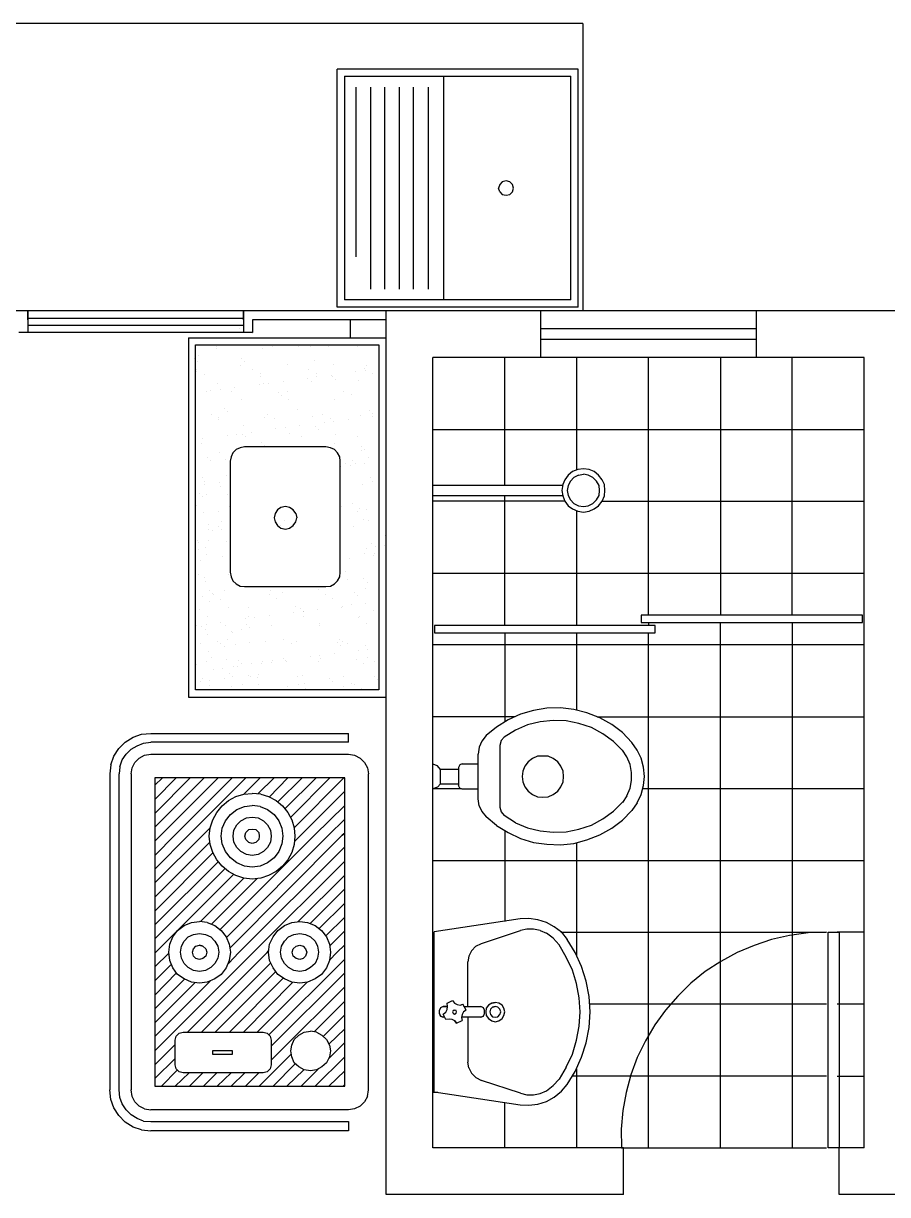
# Model space of a CAD drawing. Extents: x -7 to 226, y -20 to 32.
# Drawn here: x 131.39 to 133.794, y 16.863 to 20.123 of the extents above; entities that cross this region are included whole.
import ezdxf

# ---------------------------------------------------------------- set-up
doc = ezdxf.new("R2010")
doc.units = 0
doc.header["$LTSCALE"] = 20
doc.layers.get('0').update_dxf_attribs({"linetype": 'CONTINUOUS'})
for name, color, linetype in [('APARELHO', 1, 'CONTINUOUS'), ('APARELHOS', 1, 'CONTINUOUS'), ('EQUIPAMENTO', 244, 'CONTINUOUS'), ('JANELA', 5, 'CONTINUOUS'), ('PAREDALV', 7, 'CONTINUOUS'), ('PAREDE', 250, 'CONTINUOUS'), ('PEN33', 7, 'CONTINUOUS'), ('PEN7', 7, 'CONTINUOUS'), ('PISO', 30, 'CONTINUOUS'), ('PORTA', 1, 'CONTINUOUS'), ('VISTAP', 244, 'CONTINUOUS')]:
    doc.layers.add(name, color=color, linetype=linetype)

# ---------------------------------------------------------------- blocks, each defined once
blk = doc.blocks.new('*X6')
at = {"color": 0, "linetype": 'CONTINUOUS'}
for p, q in [((5.852, -1.3009), (5.852, -1.3009)), ((5.8891, -1.3039), (5.8891, -1.3039)), ((6.0448, -1.3037), (6.0448, -1.3037)), ((6.1171, -1.3029), (6.1171, -1.3029)), ((6.2005, -1.3034), (6.2005, -1.3034)), ((6.2809, -1.3035), (6.2809, -1.3035)), ((5.8871, -1.3094), (5.8871, -1.3094)), ((6.015, -1.31), (6.015, -1.31)), ((6.15, -1.3052), (6.15, -1.3052)), ((5.8324, -1.3674), (5.8324, -1.3674)), ((5.9547, -1.3563), (5.9547, -1.3563)), ((5.9576, -1.3383), (5.9576, -1.3383)), ((5.9668, -1.3468), (5.9668, -1.3468)), ((5.9882, -1.3671), (5.9882, -1.3671)), ((6.0856, -1.3546), (6.0856, -1.3546)), ((6.1439, -1.3668), (6.1439, -1.3668)), ((6.1606, -1.3428), (6.1606, -1.3428)), ((6.2135, -1.3552), (6.2135, -1.3552)), ((6.2996, -1.3665), (6.2996, -1.3665)), ((5.8535, -1.3808), (5.8535, -1.3808)), ((6.0092, -1.3805), (6.0092, -1.3805)), ((6.0103, -1.3867), (6.0103, -1.3867)), ((6.0733, -1.4012), (6.0733, -1.4012)), ((6.1412, -1.3923), (6.1412, -1.3923)), ((6.1532, -1.4015), (6.1532, -1.4015)), ((6.1649, -1.3802), (6.1649, -1.3802)), ((6.1672, -1.3888), (6.1672, -1.3888)), ((6.2079, -1.3835), (6.2079, -1.3835)), ((6.2104, -1.3884), (6.2104, -1.3884)), ((6.2196, -1.3968), (6.2196, -1.3968)), ((6.2758, -1.3746), (6.2758, -1.3746)), ((6.284, -1.3998), (6.284, -1.3998)), ((6.3018, -1.3711), (6.3018, -1.3711)), ((6.3206, -1.3799), (6.3206, -1.3799)), ((5.86, -1.4305), (5.86, -1.4305)), ((5.872, -1.4277), (5.872, -1.4277)), ((5.8902, -1.4058), (5.8902, -1.4058)), ((5.8981, -1.4243), (5.8981, -1.4243)), ((5.9294, -1.4291), (5.9294, -1.4291)), ((5.9387, -1.4189), (5.9387, -1.4189)), ((6.0066, -1.41), (6.0066, -1.41)), ((6.0181, -1.4064), (6.0181, -1.4064)), ((6.0327, -1.4066), (6.0327, -1.4066)), ((6.0601, -1.4323), (6.0601, -1.4323)), ((6.0851, -1.4289), (6.0851, -1.4289)), ((6.2408, -1.4286), (6.2408, -1.4286)), ((5.9578, -1.4526), (5.9578, -1.4526)), ((6.0693, -1.4407), (6.0693, -1.4407)), ((6.0887, -1.451), (6.0887, -1.451)), ((6.2166, -1.4516), (6.2166, -1.4516)), ((6.2631, -1.4367), (6.2631, -1.4367)), ((5.8728, -1.4926), (5.8728, -1.4926)), ((5.9098, -1.4761), (5.9098, -1.4761)), ((5.919, -1.4846), (5.919, -1.4846)), ((6.0285, -1.4923), (6.0285, -1.4923)), ((6.1128, -1.4806), (6.1128, -1.4806)), ((6.1563, -1.4978), (6.1563, -1.4978)), ((6.1842, -1.492), (6.1842, -1.492)), ((6.2872, -1.4962), (6.2872, -1.4962)), ((6.3129, -1.4823), (6.3129, -1.4823)), ((6.3219, -1.4979), (6.3219, -1.4979)), ((6.3221, -1.4907), (6.3221, -1.4907)), ((5.8934, -1.5021), (5.8934, -1.5021)), ((5.8939, -1.506), (5.8939, -1.506)), ((5.9625, -1.5244), (5.9625, -1.5244)), ((6.0213, -1.5027), (6.0213, -1.5027)), ((6.0496, -1.5057), (6.0496, -1.5057)), ((6.0788, -1.53), (6.0788, -1.53)), ((6.1194, -1.5246), (6.1194, -1.5246)), ((6.1625, -1.5262), (6.1625, -1.5262)), ((6.1873, -1.5157), (6.1873, -1.5157)), ((6.2053, -1.5054), (6.2053, -1.5054)), ((6.2133, -1.5122), (6.2133, -1.5122)), ((6.254, -1.5069), (6.254, -1.5069)), ((5.8502, -1.56), (5.8502, -1.56)), ((5.9181, -1.5511), (5.9181, -1.5511)), ((5.9442, -1.5477), (5.9442, -1.5477)), ((5.961, -1.549), (5.961, -1.549)), ((5.9698, -1.5543), (5.9698, -1.5543)), ((5.9848, -1.5423), (5.9848, -1.5423)), ((6.0527, -1.5334), (6.0527, -1.5334)), ((6.0919, -1.5473), (6.0919, -1.5473)), ((6.1255, -1.5541), (6.1255, -1.5541)), ((6.1718, -1.5346), (6.1718, -1.5346)), ((6.2198, -1.5479), (6.2198, -1.5479)), ((6.2812, -1.5538), (6.2812, -1.5538)), ((6.0122, -1.57), (6.0122, -1.57)), ((6.0215, -1.5785), (6.0215, -1.5785)), ((6.2153, -1.5745), (6.2153, -1.5745)), ((6.2903, -1.5925), (6.2903, -1.5925)), ((5.8619, -1.6139), (5.8619, -1.6139)), ((5.8712, -1.6224), (5.8712, -1.6224)), ((5.8965, -1.5984), (5.8965, -1.5984)), ((5.9132, -1.6178), (5.9132, -1.6178)), ((6.265, -1.6201), (6.265, -1.6201)), ((6.2742, -1.6285), (6.2742, -1.6285)), ((5.9147, -1.6622), (5.9147, -1.6622)), ((6.2334, -1.639), (6.2334, -1.639)), ((6.2457, -1.6306), (6.2457, -1.6306)), ((6.2594, -1.6356), (6.2594, -1.6356)), ((6.3001, -1.6303), (6.3001, -1.6303)), ((5.8545, -1.6798), (5.8545, -1.6798)), ((5.8557, -1.6888), (5.8557, -1.6888)), ((5.8963, -1.6834), (5.8963, -1.6834)), ((5.8997, -1.6948), (5.8997, -1.6948)), ((6.2935, -1.6889), (6.2935, -1.6889)), ((6.3177, -1.6684), (6.3177, -1.6684)), ((6.3216, -1.679), (6.3216, -1.679)), ((5.8322, -1.7465), (5.8322, -1.7465)), ((6.265, -1.7424), (6.265, -1.7424)), ((6.2861, -1.7558), (6.2861, -1.7558)), ((6.3055, -1.759), (6.3055, -1.759)), ((5.9028, -1.7911), (5.9028, -1.7911)), ((6.077, -1.7891), (6.077, -1.7891)), ((6.2795, -1.7624), (6.2795, -1.7624)), ((6.2966, -1.7852), (6.2966, -1.7852)), ((5.8668, -1.8), (5.8668, -1.8)), ((5.8758, -1.8156), (5.8758, -1.8156)), ((5.8949, -1.805), (5.8949, -1.805)), ((5.9018, -1.8122), (5.9018, -1.8122)), ((6.0669, -1.8017), (6.0669, -1.8017)), ((6.0761, -1.8102), (6.0761, -1.8102)), ((6.2699, -1.8062), (6.2699, -1.8062)), ((5.8354, -1.8429), (5.8354, -1.8429)), ((5.9166, -1.8456), (5.9166, -1.8456)), ((5.9258, -1.8541), (5.9258, -1.8541)), ((6.3197, -1.8518), (6.3197, -1.8518)), ((5.8383, -1.8685), (5.8383, -1.8685)), ((5.8593, -1.8819), (5.8593, -1.8819)), ((5.906, -1.8875), (5.906, -1.8875)), ((6.2998, -1.8815), (6.2998, -1.8815)), ((6.3054, -1.8676), (6.3054, -1.8676)), ((6.3256, -1.8858), (6.3256, -1.8858)), ((6.3265, -1.881), (6.3265, -1.881)), ((6.3289, -1.8602), (6.3289, -1.8602)), ((6.2577, -1.8948), (6.2577, -1.8948)), ((5.8385, -1.9392), (5.8385, -1.9392)), ((5.8539, -1.9479), (5.8539, -1.9479)), ((5.9219, -1.939), (5.9219, -1.939)), ((6.2324, -1.9333), (6.2324, -1.9333)), ((6.2467, -1.9297), (6.2467, -1.9297)), ((5.8688, -1.9834), (5.8688, -1.9834)), ((5.9091, -1.9838), (5.9091, -1.9838)), ((6.037, -1.9844), (6.037, -1.9844)), ((6.0718, -1.9878), (6.0718, -1.9878)), ((6.1721, -1.9796), (6.1721, -1.9796)), ((6.3029, -1.9779), (6.3029, -1.9779)), ((5.878, -1.9919), (5.878, -1.9919)), ((5.8786, -1.9937), (5.8786, -1.9937)), ((5.8997, -2.0071), (5.8997, -2.0071)), ((6.0344, -1.9934), (6.0344, -1.9934)), ((6.0554, -2.0068), (6.0554, -2.0068)), ((6.1901, -1.9931), (6.1901, -1.9931)), ((6.2111, -2.0065), (6.2111, -2.0065)), ((6.2719, -1.9896), (6.2719, -1.9896)), ((6.2811, -1.998), (6.2811, -1.998)), ((6.3038, -2.0182), (6.3038, -2.0182)), ((5.8417, -2.0356), (5.8417, -2.0356)), ((5.9215, -2.0317), (5.9215, -2.0317)), ((5.9767, -2.0307), (5.9767, -2.0307)), ((6.0346, -2.0536), (6.0346, -2.0536)), ((6.1025, -2.0447), (6.1025, -2.0447)), ((6.1076, -2.029), (6.1076, -2.029)), ((6.1216, -2.0334), (6.1216, -2.0334)), ((6.1286, -2.0412), (6.1286, -2.0412)), ((6.1308, -2.0419), (6.1308, -2.0419)), ((6.1692, -2.0359), (6.1692, -2.0359)), ((6.2355, -2.0296), (6.2355, -2.0296)), ((6.2371, -2.0269), (6.2371, -2.0269)), ((6.2632, -2.0235), (6.2632, -2.0235)), ((6.3246, -2.0379), (6.3246, -2.0379)), ((5.8334, -2.0801), (5.8334, -2.0801)), ((5.8594, -2.0767), (5.8594, -2.0767)), ((5.9, -2.0713), (5.9, -2.0713)), ((5.9123, -2.0801), (5.9123, -2.0801)), ((5.9679, -2.0624), (5.9679, -2.0624)), ((5.9712, -2.0773), (5.9712, -2.0773)), ((5.9756, -2.0555), (5.9756, -2.0555)), ((5.9805, -2.0858), (5.9805, -2.0858)), ((5.994, -2.0589), (5.994, -2.0589)), ((6.0402, -2.0808), (6.0402, -2.0808)), ((6.1313, -2.0552), (6.1313, -2.0552)), ((6.1743, -2.0817), (6.1743, -2.0817)), ((6.1752, -2.0759), (6.1752, -2.0759)), ((6.287, -2.0549), (6.287, -2.0549)), ((6.3061, -2.0742), (6.3061, -2.0742)), ((5.919, -2.1189), (5.919, -2.1189)), ((6.0747, -2.1186), (6.0747, -2.1186)), ((6.2304, -2.1183), (6.2304, -2.1183)), ((5.8302, -2.1297), (5.8302, -2.1297)), ((5.8448, -2.1319), (5.8448, -2.1319)), ((5.9401, -2.1323), (5.9401, -2.1323)), ((5.9799, -2.127), (5.9799, -2.127)), ((6.024, -2.1256), (6.024, -2.1256)), ((6.0958, -2.132), (6.0958, -2.132)), ((6.1108, -2.1254), (6.1108, -2.1254)), ((6.224, -2.1273), (6.224, -2.1273)), ((6.2333, -2.1358), (6.2333, -2.1358)), ((6.2387, -2.126), (6.2387, -2.126)), ((6.2515, -2.1317), (6.2515, -2.1317)), ((6.2832, -2.1503), (6.2832, -2.1503)), ((6.3093, -2.1469), (6.3093, -2.1469)), ((5.8603, -2.1809), (5.8603, -2.1809)), ((5.8737, -2.1695), (5.8737, -2.1695)), ((5.9154, -2.1765), (5.9154, -2.1765)), ((6.016, -2.1807), (6.016, -2.1807)), ((6.0401, -2.1823), (6.0401, -2.1823)), ((6.0433, -2.1771), (6.0433, -2.1771)), ((6.0737, -2.1712), (6.0737, -2.1712)), ((6.0807, -2.177), (6.0807, -2.177)), ((6.0829, -2.1797), (6.0829, -2.1797)), ((6.1486, -2.168), (6.1486, -2.168)), ((6.1717, -2.1804), (6.1717, -2.1804)), ((6.1747, -2.1646), (6.1747, -2.1646)), ((6.1784, -2.1722), (6.1784, -2.1722)), ((6.2153, -2.1593), (6.2153, -2.1593)), ((6.2768, -2.1757), (6.2768, -2.1757)), ((6.3092, -2.1706), (6.3092, -2.1706)), ((6.3274, -2.1801), (6.3274, -2.1801)), ((5.8795, -2.2035), (5.8795, -2.2035)), ((5.9055, -2.2001), (5.9055, -2.2001)), ((5.9234, -2.2151), (5.9234, -2.2151)), ((5.9461, -2.1947), (5.9461, -2.1947)), ((6.014, -2.1858), (6.014, -2.1858)), ((5.848, -2.2282), (5.848, -2.2282)), ((5.9326, -2.2236), (5.9326, -2.2236)), ((5.9594, -2.2441), (5.9594, -2.2441)), ((5.983, -2.2234), (5.983, -2.2234)), ((6.1139, -2.2217), (6.1139, -2.2217)), ((6.1151, -2.2438), (6.1151, -2.2438)), ((6.1264, -2.2195), (6.1264, -2.2195)), ((6.2418, -2.2223), (6.2418, -2.2223)), ((6.2708, -2.2435), (6.2708, -2.2435)), ((6.3265, -2.2213), (6.3265, -2.2213)), ((6.3357, -2.2297), (6.3357, -2.2297)), ((5.9805, -2.2575), (5.9805, -2.2575)), ((6.1362, -2.2572), (6.1362, -2.2572)), ((6.2919, -2.2569), (6.2919, -2.2569))]:
    blk.add_line(p, q, dxfattribs=at)

msp = doc.modelspace()

# ---------------------------------------------------------------- linework, layer by layer
at = {"layer": 'APARELHO', "color": 244}
for points in [[(132.9329, 19.9961), (132.2629, 19.9961)], [(132.2629, 19.3336), (132.2629, 19.9961)], [(132.9329, 19.3336), (132.9329, 19.9961)], [(132.2829, 19.9761), (132.9129, 19.9761)], [(132.2829, 19.9761), (132.2829, 19.3536)], [(132.5591, 19.3536), (132.5591, 19.9761)], [(132.9129, 19.3536), (132.9129, 19.9761)], [(132.3154, 19.4736), (132.3154, 19.9461)], [(132.3554, 19.9461), (132.3554, 19.3836)], [(132.3954, 19.3836), (132.3954, 19.9461)], [(132.4354, 19.9461), (132.4354, 19.3836)], [(132.4754, 19.3836), (132.4754, 19.9461)], [(132.5154, 19.9461), (132.5154, 19.3836)], [(132.7154, 19.6548), (132.7216, 19.6473), (132.7329, 19.6448), (132.7429, 19.6473), (132.7504, 19.6548), (132.7529, 19.6648), (132.7504, 19.6748), (132.7429, 19.6823), (132.7329, 19.6848), (132.7216, 19.6823), (132.7154, 19.6748), (132.7116, 19.6648)], [(132.7154, 19.6548), (132.7116, 19.6648)], [(132.9329, 19.3336), (132.2629, 19.3336)], [(132.9129, 19.3536), (132.2829, 19.3536)], [(132.9475, 18.8831), (132.9325, 18.8818), (132.9175, 18.8756), (132.905, 18.8656), (132.8963, 18.8531), (132.89, 18.8393), (132.8875, 18.8231), (132.89, 18.8081), (132.8963, 18.7931), (132.905, 18.7806), (132.9175, 18.7718), (132.9325, 18.7656), (132.9475, 18.7631), (132.9638, 18.7656), (132.9775, 18.7718), (132.99, 18.7806), (133, 18.7931), (133.0063, 18.8081), (133.0075, 18.8231), (133.0063, 18.8393), (133, 18.8531), (132.99, 18.8656), (132.9775, 18.8756), (132.9638, 18.8818), (132.9475, 18.8831)], [(132.9338, 18.8656), (132.9213, 18.8593), (132.9113, 18.8493), (132.905, 18.8368), (132.9025, 18.8231), (132.905, 18.8093), (132.9113, 18.7968), (132.9213, 18.7868), (132.9338, 18.7806), (132.9475, 18.7781), (132.9613, 18.7806), (132.9738, 18.7868), (132.9838, 18.7968), (132.9913, 18.8093), (132.9925, 18.8231), (132.9913, 18.8368), (132.9838, 18.8493), (132.9738, 18.8593), (132.9613, 18.8656), (132.9475, 18.8681)], [(132.9338, 18.8656), (132.9475, 18.8681)], [(132.5288, 18.8381), (132.89, 18.8381)], [(132.89, 18.8081), (132.5288, 18.8081)], [(133.0563, 18.1493), (133.0263, 18.1718), (132.9938, 18.1906), (132.9575, 18.2043), (132.9213, 18.2131), (132.8838, 18.2181), (132.8463, 18.2168), (132.8088, 18.2106), (132.7725, 18.2006), (132.7388, 18.1843), (132.7063, 18.1643), (132.6775, 18.1406)], [(133.0313, 18.1243), (133.0013, 18.1456), (132.97, 18.1631), (132.935, 18.1743), (132.9, 18.1818), (132.8638, 18.1831), (132.8275, 18.1793), (132.7925, 18.1706), (132.7588, 18.1556), (132.7275, 18.1368)], [(132.6775, 18.1406), (132.665, 18.1256), (132.6575, 18.1081), (132.655, 18.0893)], [(132.7188, 18.1268), (132.715, 18.1131)], [(133.0563, 18.1493), (133.0825, 18.1218)], [(132.715, 18.1131), (132.715, 17.9418), (132.7188, 17.9281), (132.7275, 17.9181)], [(133.0313, 18.1243), (133.0563, 18.0993)], [(133.0688, 17.9731), (133.0775, 17.9943), (133.0813, 18.0156), (133.0813, 18.0381), (133.0775, 18.0606), (133.0688, 18.0818), (133.0563, 18.1006)], [(133.0975, 17.9531), (133.1088, 17.9768), (133.115, 18.0018), (133.1175, 18.0268), (133.115, 18.0531), (133.1088, 18.0781), (133.0975, 18.1006), (133.0825, 18.1218)], [(132.55, 18.0468), (132.5413, 18.0568), (132.5288, 18.0614)], [(132.61, 18.0618), (132.6038, 18.0593), (132.6, 18.0518)], [(132.61, 18.0618), (132.655, 18.0618)], [(132.655, 17.9643), (132.655, 18.0893)], [(132.82, 18.0831), (132.8063, 18.0768), (132.7938, 18.0681), (132.785, 18.0556), (132.7788, 18.0418), (132.7775, 18.0268), (132.7788, 18.0118), (132.785, 17.9981), (132.7938, 17.9856), (132.8063, 17.9768), (132.82, 17.9706), (132.835, 17.9693), (132.85, 17.9706), (132.8638, 17.9768), (132.8763, 17.9856), (132.885, 17.9981), (132.8913, 18.0118), (132.8925, 18.0268), (132.8913, 18.0418), (132.885, 18.0556), (132.8763, 18.0681), (132.8638, 18.0768), (132.85, 18.0831), (132.82, 18.0831)], [(132.6, 18.0468), (132.55, 18.0468)], [(132.55, 18.0068), (132.55, 18.0468)], [(132.6, 18.0518), (132.6, 18.0018)], [(132.55, 18.0068), (132.5413, 17.9968), (132.5288, 17.9923)], [(132.55, 18.0068), (132.6, 18.0068)], [(132.61, 17.9918), (132.6038, 17.9943), (132.6, 18.0018)], [(132.655, 17.9918), (132.61, 17.9918)], [(132.6575, 17.9456), (132.655, 17.9643)], [(133.0688, 17.9731), (133.0563, 17.9543)], [(132.6575, 17.9456), (132.665, 17.9293), (132.6775, 17.9143)], [(132.7063, 17.8906), (132.7388, 17.8706), (132.7725, 17.8543), (132.8088, 17.8431), (132.8463, 17.8381), (132.8838, 17.8368), (132.9213, 17.8406), (132.9575, 17.8506), (132.9938, 17.8643), (133.0263, 17.8831), (133.0563, 17.9056), (133.0825, 17.9318)], [(132.7588, 17.8981), (132.7925, 17.8843), (132.8275, 17.8756), (132.8638, 17.8718), (132.9, 17.8731), (132.935, 17.8806), (132.97, 17.8918), (133.0013, 17.9093), (133.0313, 17.9306), (133.0563, 17.9556)], [(133.0975, 17.9531), (133.0825, 17.9318)], [(132.7063, 17.8906), (132.6775, 17.9143)], [(132.7588, 17.8981), (132.7275, 17.9181)], [(132.9025, 17.1693), (132.925, 17.2056), (132.9425, 17.2456), (132.955, 17.2856), (132.9638, 17.3281), (132.9663, 17.3718), (132.9638, 17.4143), (132.955, 17.4568), (132.9425, 17.4981), (132.925, 17.5368), (132.9025, 17.5731)]]:
    msp.add_lwpolyline(points, dxfattribs=at)
at = {"layer": 'APARELHOS', "color": 244, "linetype": 'CONTINUOUS'}
for p, q in [((132.5475, 17.3668), (132.5475, 17.3768)), ((132.6213, 17.3768), (132.6125, 17.3931)), ((132.6159, 17.3868), (132.6625, 17.3868))]:
    msp.add_line(p, q, dxfattribs=at)
for points in [[(132.7713, 17.6306), (132.5325, 17.5943)], [(132.8863, 17.5931), (132.8663, 17.6081), (132.845, 17.6206), (132.8213, 17.6281), (132.7963, 17.6318), (132.7713, 17.6306)], [(132.5325, 17.1493), (132.5325, 17.5943)], [(132.6638, 17.5618), (132.7725, 17.5981)], [(132.8275, 17.5981), (132.8088, 17.6018), (132.79, 17.6018), (132.7725, 17.5981)], [(132.8275, 17.5981), (132.845, 17.5906)], [(132.88, 17.5581), (132.8638, 17.5768), (132.845, 17.5906)], [(132.8863, 17.5931), (132.9025, 17.5731)], [(132.6488, 17.5543), (132.6363, 17.5418), (132.6288, 17.5268), (132.6263, 17.5106)], [(132.6488, 17.5543), (132.6638, 17.5618)], [(132.9, 17.2181), (132.9175, 17.2543), (132.9288, 17.2931), (132.9363, 17.3318), (132.9388, 17.3718), (132.9363, 17.4106), (132.9288, 17.4506), (132.9175, 17.4881), (132.9, 17.5243), (132.88, 17.5581)], [(132.6263, 17.3868), (132.6263, 17.5106)], [(132.5575, 17.3868), (132.57, 17.3868), (132.5575, 17.3868), (132.55, 17.3831), (132.5475, 17.3768)], [(132.5575, 17.3656), (132.565, 17.3706), (132.5688, 17.3781), (132.57, 17.3868), (132.5688, 17.3956)], [(132.5688, 17.3956), (132.5838, 17.4031), (132.5888, 17.3956), (132.5963, 17.3918), (132.605, 17.3906), (132.6125, 17.3931)], [(132.585, 17.3756), (132.5888, 17.3768), (132.585, 17.3756), (132.5838, 17.3718), (132.585, 17.3681), (132.5888, 17.3656), (132.5938, 17.3681), (132.595, 17.3718), (132.5938, 17.3756), (132.5888, 17.3768)], [(132.6213, 17.3768), (132.6138, 17.3718), (132.61, 17.3643), (132.6088, 17.3556), (132.61, 17.3481)], [(132.6725, 17.3768), (132.67, 17.3831), (132.6625, 17.3868)], [(132.6725, 17.3668), (132.6725, 17.3768)], [(132.6925, 17.3956), (132.7025, 17.3981), (132.6925, 17.3956), (132.6838, 17.3906), (132.6775, 17.3818), (132.6763, 17.3718), (132.6775, 17.3618), (132.6838, 17.3531), (132.6925, 17.3468), (132.7025, 17.3443), (132.7125, 17.3468), (132.7213, 17.3531), (132.7263, 17.3618), (132.7288, 17.3718), (132.7263, 17.3818), (132.7213, 17.3906), (132.7125, 17.3956), (132.7025, 17.3981)], [(132.695, 17.3843), (132.7025, 17.3868), (132.695, 17.3843), (132.6888, 17.3793), (132.6875, 17.3718), (132.6888, 17.3643), (132.695, 17.3581), (132.7025, 17.3568), (132.71, 17.3581), (132.715, 17.3643), (132.7175, 17.3718), (132.715, 17.3793), (132.71, 17.3843), (132.7025, 17.3868)], [(132.5613, 17.3568), (132.5575, 17.3568), (132.55, 17.3593), (132.5475, 17.3668), (132.55, 17.3593), (132.5575, 17.3568)], [(132.565, 17.3506), (132.5575, 17.3656)], [(132.59, 17.3468), (132.595, 17.3406), (132.59, 17.3468), (132.5825, 17.3506), (132.5738, 17.3518), (132.565, 17.3506)], [(132.595, 17.3406), (132.61, 17.3481)], [(132.6625, 17.3568), (132.6088, 17.3568)], [(132.6263, 17.3568), (132.6263, 17.2318)], [(132.67, 17.3593), (132.6625, 17.3568), (132.67, 17.3593), (132.6725, 17.3668)], [(132.6288, 17.2156), (132.6263, 17.2318)], [(132.6288, 17.2156), (132.6363, 17.2006), (132.6488, 17.1893), (132.6638, 17.1806)], [(132.9, 17.2181), (132.88, 17.1843)], [(132.7725, 17.1456), (132.6638, 17.1806)], [(132.845, 17.1518), (132.8638, 17.1668), (132.88, 17.1843)], [(132.5325, 17.1493), (132.7713, 17.1131)], [(132.7713, 17.1131), (132.7963, 17.1118), (132.8213, 17.1143), (132.845, 17.1218), (132.8663, 17.1343), (132.8863, 17.1506), (132.9025, 17.1693)], [(132.7725, 17.1456), (132.79, 17.1406), (132.8088, 17.1406), (132.8275, 17.1443), (132.845, 17.1518)], [(132.5425, 17.1468), (132.5288, 17.1468)]]:
    msp.add_lwpolyline(points, dxfattribs=at)
at = {"layer": 'EQUIPAMENTO', "color": 252, "linetype": 'CONTINUOUS'}
for points in [[(131.8488, 19.2481), (131.8488, 18.2481)], [(131.8488, 19.2481), (132.2988, 19.2481)], [(131.8688, 18.2681), (131.8688, 19.2281), (132.3788, 19.2281), (132.3788, 18.2681), (131.8688, 18.2681)], [(131.866, 19.1897), (131.866, 19.1897)], [(131.8747, 19.1822), (131.8747, 19.1822)], [(131.876, 19.1987), (131.876, 19.1987)], [(131.8697, 19.1687), (131.8697, 19.1687)], [(131.8722, 19.1534), (131.8722, 19.1534)], [(131.885, 18.9543), (131.885, 18.9543)], [(132.2313, 18.5556), (132.2438, 18.5568), (132.255, 18.5631), (132.2638, 18.5718), (132.27, 18.5831), (132.2713, 18.5956), (132.2713, 18.9043), (132.27, 18.9168), (132.2638, 18.9281), (132.255, 18.9368), (132.2438, 18.9418), (132.2313, 18.9443), (132.005, 18.9443), (131.9925, 18.9418), (131.9813, 18.9368), (131.9725, 18.9281), (131.9675, 18.9168), (131.965, 18.9043), (131.965, 18.5956), (131.9675, 18.5831), (131.9725, 18.5718), (131.9813, 18.5631), (131.9925, 18.5568), (132.005, 18.5556), (132.2313, 18.5556)], [(131.8875, 18.8581), (131.8875, 18.8581)], [(131.8788, 18.8143), (131.8788, 18.8143)], [(131.9588, 18.8131), (131.9588, 18.8131)], [(131.8875, 18.8056), (131.8875, 18.8056)], [(131.8988, 18.8106), (131.8988, 18.8106)], [(131.9625, 18.7781), (131.9625, 18.7781)], [(132.1475, 18.7593), (132.14, 18.7693), (132.13, 18.7756), (132.1188, 18.7781), (132.1063, 18.7756), (132.0963, 18.7693), (132.09, 18.7593), (132.0875, 18.7468), (132.09, 18.7356), (132.0963, 18.7256), (132.1063, 18.7181), (132.1188, 18.7156), (132.13, 18.7181), (132.14, 18.7256), (132.1475, 18.7356), (132.15, 18.7468)], [(132.2738, 18.7781), (132.2738, 18.7781)], [(131.8913, 18.7618), (131.8913, 18.7618)], [(131.9313, 18.7656), (131.9313, 18.7656)], [(132.1475, 18.7593), (132.15, 18.7468)], [(131.9038, 18.7156), (131.9038, 18.7156)], [(131.9038, 18.6831), (131.9038, 18.6831)], [(131.8775, 18.6793), (131.8775, 18.6793)], [(131.895, 18.6656), (131.895, 18.6656)], [(131.8838, 18.6281), (131.8838, 18.6281)], [(131.965, 18.6206), (131.965, 18.6206)], [(131.8975, 18.5693), (131.8975, 18.5693)], [(132.2913, 18.5743), (132.2913, 18.5743)], [(131.8875, 18.5268), (131.8875, 18.5268)], [(131.9088, 18.5131), (131.9088, 18.5131)], [(131.9013, 18.4731), (131.9013, 18.4731)], [(131.885, 18.4443), (131.885, 18.4443)], [(131.895, 18.4368), (131.895, 18.4368)], [(131.9025, 18.4231), (131.9025, 18.4231)], [(131.97, 18.4318), (131.97, 18.4318)], [(131.9713, 18.4281), (131.9713, 18.4281)], [(131.9963, 18.4356), (131.9963, 18.4356)], [(131.9288, 18.4018), (131.9288, 18.4018)], [(131.9388, 18.3968), (131.9388, 18.3968)], [(131.9488, 18.3881), (131.9488, 18.3881)], [(131.9038, 18.3756), (131.9038, 18.3756)], [(131.87, 18.3393), (131.87, 18.3393)], [(131.975, 18.3318), (131.975, 18.3318)], [(131.9875, 18.3506), (131.9875, 18.3506)], [(131.9975, 18.3418), (131.9975, 18.3418)], [(132.025, 18.3406), (132.025, 18.3406)], [(131.8813, 18.2906), (131.8813, 18.2906)], [(131.9075, 18.2943), (131.9075, 18.2943)], [(131.9488, 18.2993), (131.9488, 18.2993)], [(132.0163, 18.3093), (132.0163, 18.3093)], [(132.0413, 18.3018), (132.0413, 18.3018)], [(132.0425, 18.3118), (132.0425, 18.3118)], [(132.2413, 18.3006), (132.2413, 18.3006)], [(132.25, 18.2918), (132.25, 18.2918)], [(131.9075, 18.2793), (131.9075, 18.2793)], [(131.9688, 18.2768), (131.9688, 18.2768)], [(132.0425, 18.2843), (132.0425, 18.2843)], [(132.1238, 18.2768), (132.1238, 18.2768)], [(132.1725, 18.2868), (132.1725, 18.2868)], [(132.28, 18.2768), (132.28, 18.2768)], [(132.3013, 18.2856), (132.3013, 18.2856)], [(131.8488, 18.2481), (132.3988, 18.2481)], [(131.6333, 18.059), (131.6415, 18.0838), (131.6553, 18.1044), (131.6731, 18.1223), (131.6951, 18.136), (131.7185, 18.1443), (131.7446, 18.147)], [(131.7446, 18.147), (132.2946, 18.147)], [(132.2946, 18.1223), (132.2946, 18.147)], [(131.658, 18.0535), (131.6649, 18.0728), (131.6759, 18.0893), (131.6896, 18.103), (131.7061, 18.1126), (131.724, 18.1195), (131.7446, 18.1223)], [(132.2946, 18.1223), (131.7446, 18.1223)], [(131.6896, 18.0343), (131.6924, 18.0508), (131.6993, 18.0659), (131.7116, 18.0783), (131.7268, 18.0865), (131.7446, 18.0893)], [(131.7446, 18.0893), (132.2946, 18.0893)], [(132.2946, 18.0893), (132.3111, 18.0865), (132.3263, 18.0783), (132.3386, 18.0659), (132.3469, 18.0508), (132.3496, 18.0343)], [(131.6333, 18.059), (131.6305, 18.0343)], [(131.6305, 18.0343), (131.6305, 17.1543)], [(131.658, 18.0535), (131.6566, 18.0343)], [(131.6566, 17.1543), (131.6566, 18.0343)], [(131.6896, 18.0343), (131.6896, 17.1543)], [(132.3496, 17.1543), (132.3496, 18.0343)], [(131.7556, 18.0026), (131.7763, 18.0233)], [(131.8148, 18.0233), (131.7556, 17.9628)], [(131.7556, 17.9243), (131.8533, 18.0233)], [(131.8931, 18.0233), (131.7556, 17.8858)], [(132.2836, 17.1653), (132.2836, 18.0233), (131.7556, 18.0233), (131.7556, 17.1653), (132.2836, 17.1653)], [(131.7721, 17.8638), (131.9316, 18.0233)], [(131.8106, 17.8638), (131.9701, 18.0233)], [(131.8491, 17.8638), (132.0086, 18.0233)], [(132.0031, 17.9779), (132.0485, 18.0233)], [(132.043, 17.9793), (132.087, 18.0233)], [(132.0733, 17.9696), (132.1255, 18.0233)], [(132.098, 17.9559), (132.1654, 18.0233)], [(132.1173, 17.9366), (132.2039, 18.0233)], [(132.1338, 17.9133), (132.2424, 18.0233)], [(132.1434, 17.8844), (132.2809, 18.0233)], [(132.0499, 17.9779), (132.0719, 17.971), (132.0925, 17.96), (132.1104, 17.9449), (132.1255, 17.927), (132.1365, 17.9064), (132.1434, 17.8844), (132.1448, 17.861), (132.1434, 17.8376), (132.1365, 17.8156), (132.1255, 17.795), (132.1104, 17.7771), (132.0925, 17.762), (132.0719, 17.751), (132.0499, 17.7441), (132.0265, 17.7414), (132.0031, 17.7441), (131.9811, 17.751), (131.9605, 17.762), (131.9426, 17.7771), (131.9275, 17.795), (131.9165, 17.8156), (131.9096, 17.8376), (131.9069, 17.861), (131.9096, 17.8844), (131.9165, 17.9064), (131.9275, 17.927), (131.9426, 17.9449), (131.9605, 17.96), (131.9811, 17.971), (132.0031, 17.9779), (132.0265, 17.9793)], [(132.0499, 17.9779), (132.0265, 17.9793)], [(132.1613, 17.8638), (132.2836, 17.9861)], [(132.0485, 17.9435), (132.0691, 17.9353), (132.087, 17.9215), (132.1008, 17.9036), (132.109, 17.883), (132.1118, 17.861), (132.109, 17.839), (132.1008, 17.8184), (132.087, 17.8005), (132.0691, 17.7868), (132.0485, 17.7771), (132.0265, 17.7744), (132.0045, 17.7771), (131.9839, 17.7868), (131.966, 17.8005), (131.9523, 17.8184), (131.9426, 17.839), (131.9399, 17.861), (131.9426, 17.883), (131.9523, 17.9036), (131.966, 17.9215), (131.9839, 17.9353), (132.0045, 17.9435), (132.0265, 17.9463)], [(132.0485, 17.9435), (132.0265, 17.9463)], [(132.1998, 17.8638), (132.2836, 17.9463)], [(132.0265, 17.9133), (132.043, 17.9119), (132.0581, 17.9036), (132.0691, 17.8926), (132.0774, 17.8775), (132.0788, 17.861), (132.0774, 17.8445), (132.0691, 17.8294), (132.0581, 17.8184), (132.043, 17.8101), (132.0265, 17.8074), (132.01, 17.8101), (131.9949, 17.8184), (131.9839, 17.8294), (131.9756, 17.8445), (131.9729, 17.861), (131.9756, 17.8775), (131.9839, 17.8926), (131.9949, 17.9036), (132.01, 17.9119), (132.0265, 17.9133)], [(132.2383, 17.8638), (132.2836, 17.9078)], [(131.9096, 17.8844), (131.889, 17.8638)], [(132.2768, 17.8638), (132.2836, 17.8693), (132.2768, 17.8638), (131.9646, 17.5503)], [(132.0265, 17.8803), (132.0361, 17.8789), (132.0444, 17.8706), (132.0458, 17.861), (132.0444, 17.8514), (132.0361, 17.8431), (132.0265, 17.8404), (132.0169, 17.8431), (132.0086, 17.8514), (132.0059, 17.861), (132.0086, 17.8706), (132.0169, 17.8789), (132.0265, 17.8803)], [(131.7721, 17.8638), (131.7556, 17.8473)], [(131.8106, 17.8638), (131.7556, 17.8074)], [(131.8491, 17.8638), (131.7556, 17.7689)], [(131.889, 17.8638), (131.7556, 17.7304)], [(131.9083, 17.8445), (131.7556, 17.6905)], [(132.1998, 17.8638), (131.9371, 17.6011)], [(132.2383, 17.8638), (131.955, 17.5791)], [(132.1448, 17.8473), (132.1613, 17.8638)], [(131.9165, 17.8143), (131.7556, 17.652)], [(131.9894, 17.5365), (132.2836, 17.8308)], [(131.9316, 17.7895), (131.7556, 17.6135)], [(131.7556, 17.575), (131.9495, 17.7689)], [(132.0293, 17.5365), (132.2836, 17.7909)], [(131.9743, 17.7538), (131.757, 17.5365)], [(132.0031, 17.7441), (131.8821, 17.6231)], [(132.0403, 17.7428), (131.9138, 17.6163)], [(132.1544, 17.6231), (132.2836, 17.7524)], [(132.1874, 17.6176), (132.2836, 17.7139)], [(132.2121, 17.6039), (132.2836, 17.674)], [(131.9014, 17.6204), (131.922, 17.6121), (131.9399, 17.5984), (131.9536, 17.5805), (131.9619, 17.5599), (131.966, 17.5379), (131.9619, 17.5145), (131.9536, 17.4939), (131.9399, 17.476), (131.922, 17.4636), (131.9014, 17.454), (131.8794, 17.4513), (131.8574, 17.454), (131.8368, 17.4636), (131.8189, 17.476), (131.8051, 17.4939), (131.7969, 17.5145), (131.7941, 17.5379), (131.7969, 17.5599), (131.8051, 17.5805), (131.8189, 17.5984), (131.8368, 17.6121), (131.8574, 17.6204), (131.8794, 17.6231)], [(131.9014, 17.6204), (131.8794, 17.6231)], [(132.1585, 17.6231), (132.1805, 17.6204), (132.2011, 17.6121), (132.219, 17.5984), (132.2328, 17.5805), (132.241, 17.5599), (132.2438, 17.5379), (132.241, 17.5145), (132.2328, 17.4939), (132.219, 17.476), (132.2011, 17.4636), (132.1805, 17.454), (132.1585, 17.4513), (132.1365, 17.454), (132.1159, 17.4636), (132.098, 17.476), (132.0843, 17.4939), (132.0746, 17.5145), (132.0719, 17.5379), (132.0746, 17.5599), (132.0843, 17.5805), (132.098, 17.5984), (132.1159, 17.6121), (132.1365, 17.6204), (132.1585, 17.6231)], [(132.2314, 17.5833), (132.2836, 17.6355)], [(131.8794, 17.5901), (131.8959, 17.5874), (131.911, 17.5805), (131.922, 17.5681), (131.9303, 17.5544), (131.933, 17.5379), (131.9303, 17.5214), (131.922, 17.5063), (131.911, 17.4953), (131.8959, 17.487), (131.8794, 17.4843), (131.8629, 17.487), (131.8478, 17.4953), (131.8368, 17.5063), (131.8299, 17.5214), (131.8271, 17.5379), (131.8299, 17.5544), (131.8368, 17.5681), (131.8478, 17.5805), (131.8629, 17.5874), (131.8794, 17.5901)], [(132.1585, 17.5901), (132.175, 17.5874), (132.1888, 17.5805), (132.2011, 17.5681), (132.208, 17.5544), (132.2108, 17.5379), (132.208, 17.5214), (132.2011, 17.5063), (132.1888, 17.4953), (132.175, 17.487), (132.1585, 17.4843), (132.142, 17.487), (132.1269, 17.4953), (132.1159, 17.5063), (132.1076, 17.5214), (132.1049, 17.5379), (132.1076, 17.5544), (132.1159, 17.5681), (132.1269, 17.5805), (132.142, 17.5874), (132.1585, 17.5901)], [(132.2424, 17.5558), (132.2836, 17.597)], [(132.0678, 17.5365), (132.0719, 17.542), (132.0678, 17.5365), (131.8464, 17.3151)], [(131.889, 17.5544), (131.8794, 17.5571), (131.889, 17.5544), (131.8973, 17.5475), (131.9, 17.5379), (131.8973, 17.5269), (131.889, 17.52), (131.8794, 17.5173), (131.8698, 17.52), (131.8629, 17.5269), (131.8601, 17.5379), (131.8629, 17.5475), (131.8698, 17.5544), (131.8794, 17.5571)], [(132.1585, 17.5571), (132.1681, 17.5544), (132.175, 17.5475), (132.1778, 17.5379), (132.175, 17.5269), (132.1681, 17.52), (132.1585, 17.5173), (132.1489, 17.52), (132.1406, 17.5269), (132.1379, 17.5379), (132.1406, 17.5475), (132.1489, 17.5544), (132.1585, 17.5571)], [(132.2616, 17.5365), (132.2836, 17.5585)], [(132.0293, 17.5365), (131.7556, 17.2629)], [(131.757, 17.5365), (131.7556, 17.5351)], [(131.7941, 17.5351), (131.7556, 17.4966)], [(132.0774, 17.5076), (131.8849, 17.3151)], [(131.9894, 17.5365), (131.9605, 17.5063)], [(132.0733, 17.3083), (132.2836, 17.5186)], [(132.241, 17.5159), (132.2616, 17.5365)], [(131.801, 17.5035), (131.7556, 17.4581)], [(131.8161, 17.4801), (131.7556, 17.4183)], [(132.0911, 17.4829), (131.9234, 17.3151)], [(132.0788, 17.2766), (132.2836, 17.4801)], [(131.8381, 17.4623), (131.7556, 17.3798)], [(131.9096, 17.4568), (131.7556, 17.3028)], [(131.7556, 17.3413), (131.867, 17.4526)], [(132.1118, 17.465), (131.9633, 17.3151)], [(132.1393, 17.454), (132.0018, 17.3151)], [(132.1791, 17.454), (132.0403, 17.3151)], [(132.1035, 17.2615), (132.2836, 17.4416)], [(132.1984, 17.3165), (132.2836, 17.4018)], [(132.2245, 17.3041), (132.2836, 17.3633)], [(132.0788, 17.2244), (132.076, 17.2134), (132.0678, 17.2051), (132.0568, 17.2024), (131.834, 17.2024), (131.823, 17.2051), (131.8148, 17.2134), (131.812, 17.2244), (131.812, 17.2931), (131.8148, 17.3041), (131.823, 17.3124), (131.834, 17.3151), (132.0568, 17.3151), (132.0678, 17.3124), (132.076, 17.3041), (132.0788, 17.2931), (132.0788, 17.2244)], [(132.2053, 17.3151), (132.2204, 17.3069), (132.2328, 17.2945), (132.241, 17.2794), (132.2438, 17.2629), (132.241, 17.2464), (132.2328, 17.2299), (132.2204, 17.2189), (132.2053, 17.2106), (132.1888, 17.2079), (132.1709, 17.2106), (132.1558, 17.2189), (132.1434, 17.2299), (132.1365, 17.2464), (132.1338, 17.2629), (132.1365, 17.2794), (132.1434, 17.2945), (132.1558, 17.3069), (132.1709, 17.3151), (132.1888, 17.3179)], [(132.2053, 17.3151), (132.1888, 17.3179)], [(132.2396, 17.2821), (132.2836, 17.3248)], [(131.812, 17.2808), (131.7928, 17.2615)], [(132.2589, 17.2615), (132.2836, 17.2863)], [(131.7928, 17.2615), (131.7556, 17.2244)], [(131.9701, 17.2533), (131.9165, 17.2533), (131.9165, 17.2643), (131.9701, 17.2643), (131.9701, 17.2533)], [(132.1338, 17.2533), (132.0458, 17.1653)], [(132.1035, 17.2615), (132.0788, 17.2368)], [(132.2836, 17.2464), (132.2011, 17.1653)], [(132.2589, 17.2615), (132.2396, 17.2423)], [(131.812, 17.2423), (131.7556, 17.1859)], [(132.1461, 17.2271), (132.0843, 17.1653)], [(131.8175, 17.2093), (131.7735, 17.1653)], [(131.8505, 17.2024), (131.812, 17.1653)], [(131.889, 17.2024), (131.8519, 17.1653)], [(131.9275, 17.2024), (131.8904, 17.1653)], [(131.9674, 17.2024), (131.9289, 17.1653)], [(132.0059, 17.2024), (131.9674, 17.1653)], [(132.0444, 17.2024), (132.0073, 17.1653)], [(132.1695, 17.2106), (132.1228, 17.1653)], [(132.2094, 17.212), (132.1626, 17.1653)], [(132.2396, 17.1653), (132.2836, 17.2079)], [(131.7185, 17.0429), (131.6951, 17.0511), (131.6731, 17.0649), (131.6553, 17.0828), (131.6415, 17.1048), (131.6333, 17.1281), (131.6305, 17.1543)], [(131.724, 17.0676), (131.7061, 17.0745), (131.6896, 17.0855), (131.6759, 17.0993), (131.6649, 17.1158), (131.658, 17.1336), (131.6566, 17.1543)], [(131.7268, 17.102), (131.7116, 17.1089), (131.6993, 17.1213), (131.6924, 17.1364), (131.6896, 17.1543)], [(132.2836, 17.1694), (132.2795, 17.1653)], [(132.3469, 17.1364), (132.3496, 17.1543)], [(132.3469, 17.1364), (132.3386, 17.1213), (132.3263, 17.1089), (132.3111, 17.102), (132.2946, 17.0993)], [(131.7268, 17.102), (131.7446, 17.0993)], [(132.2946, 17.0993), (131.7446, 17.0993)], [(131.724, 17.0676), (131.7446, 17.0663)], [(131.7446, 17.0663), (132.2946, 17.0663)], [(132.2946, 17.0663), (132.2946, 17.0401)], [(131.7185, 17.0429), (131.7446, 17.0401)], [(132.2946, 17.0401), (131.7446, 17.0401)]]:
    msp.add_lwpolyline(points, dxfattribs=at)
at = {"layer": 'EQUIPAMENTO', "color": 30, "linetype": 'CONTINUOUS'}
for points in [[(132.3435, 19.1712), (132.3435, 19.1712)], [(132.33, 18.9456), (132.33, 18.9456)], [(132.3388, 18.9368), (132.3388, 18.9368)], [(132.3488, 18.9156), (132.3488, 18.9156)], [(132.3488, 18.7406), (132.3488, 18.7406)], [(132.3363, 18.5768), (132.3363, 18.5768)], [(132.3463, 18.5681), (132.3463, 18.5681)], [(132.3413, 18.3906), (132.3413, 18.3906)], [(132.3363, 18.3406), (132.3363, 18.3406)]]:
    msp.add_lwpolyline(points, dxfattribs=at)
at = {"layer": 'JANELA', "color": 244}
for p, q in [((131.4024, 19.303), (132.0024, 19.303)), ((133.4288, 19.3231), (132.8288, 19.3231)), ((131.4024, 19.283), (132.0024, 19.283)), ((133.4288, 19.2731), (132.8288, 19.2731)), ((133.4288, 19.2431), (132.8288, 19.2431)), ((133.4288, 19.1931), (132.8288, 19.1931))]:
    msp.add_line(p, q, dxfattribs=at)
at = {"layer": 'PAREDALV'}
for p, q in [((132.3988, 16.8631), (132.3988, 19.3231)), ((132.8288, 19.3231), (132.3988, 19.3231)), ((132.8288, 19.1931), (132.8288, 19.3231)), ((133.4288, 19.1931), (133.4288, 19.3231)), ((133.8588, 19.3231), (133.4288, 19.3231)), ((132.5288, 16.9931), (132.5288, 19.1931)), ((132.8288, 19.1931), (132.5288, 19.1931)), ((133.7288, 19.1931), (133.4288, 19.1931)), ((133.7288, 16.9931), (133.7288, 19.1931)), ((133.0588, 16.9931), (132.5288, 16.9931)), ((133.0588, 16.8631), (133.0588, 16.9931)), ((133.6588, 16.8631), (133.6588, 16.9931)), ((133.7288, 16.9931), (133.6588, 16.9931)), ((133.0588, 16.8631), (132.3988, 16.8631)), ((133.8588, 16.8631), (133.6588, 16.8631))]:
    msp.add_line(p, q, dxfattribs=at)
at = {"layer": 'PAREDE'}
for p, q in [((131.4024, 19.3231), (131.2963, 19.3231)), ((132.3988, 19.3231), (132.0024, 19.3231)), ((132.3988, 19.2981), (132.0274, 19.2981)), ((131.4024, 19.2631), (131.3774, 19.2631)), ((132.0274, 19.2631), (132.0024, 19.2631))]:
    msp.add_line(p, q, dxfattribs=at)
at = {"layer": 'PAREDE', "color": 250}
for p, q in [((131.4024, 19.2981), (131.4024, 19.3231)), ((131.4024, 19.3231), (131.4024, 19.2631)), ((131.4024, 19.3231), (131.4024, 19.2981)), ((132.0024, 19.3231), (132.0024, 19.2981)), ((132.0024, 19.3231), (132.0024, 19.2631)), ((132.0024, 19.2981), (132.0024, 19.3231)), ((132.0274, 19.2981), (132.0274, 19.2631))]:
    msp.add_line(p, q, dxfattribs=at)
at = {"layer": 'PAREDE', "color": 250, "linetype": 'CONTINUOUS'}
for p, q in [((132.2988, 19.2981), (132.2988, 19.2481)), ((132.2988, 19.2481), (132.3988, 19.2481))]:
    msp.add_line(p, q, dxfattribs=at)
at = {"layer": 'PEN33', "color": 31}
for points in [[(131.9903, 19.274), (131.9903, 19.274)], [(132.0278, 19.259), (132.0278, 19.259)], [(132.3964, 18.6985), (132.3964, 18.6985)], [(132.3939, 18.6698), (132.3939, 18.6698)], [(132.3214, 18.4698), (132.3214, 18.4698)]]:
    msp.add_lwpolyline(points, dxfattribs=at)
at = {"layer": 'PEN7', "color": 30}
msp.add_lwpolyline([(133.1288, 18.4568), (133.1288, 18.4468)], dxfattribs=at)
at = {"layer": 'PEN7', "color": 244}
msp.add_lwpolyline([(132.7188, 18.1268), (132.7275, 18.1368)], dxfattribs=at)
at = {"layer": 'PISO', "color": 30}
for points in [[(132.7288, 18.8381), (132.7288, 19.1931)], [(132.9288, 19.1931), (132.9288, 18.8806)], [(133.1288, 18.4756), (133.1288, 19.1931)], [(133.3288, 19.1931), (133.3288, 18.4756)], [(133.5288, 18.4756), (133.5288, 19.1931)], [(132.5288, 18.9931), (133.7288, 18.9931)], [(132.8963, 18.7931), (132.5288, 18.7931)], [(132.7288, 18.4468), (132.7288, 18.8081)], [(133, 18.7931), (133.7288, 18.7931)], [(132.9288, 18.7668), (132.9288, 18.4468)], [(132.5288, 18.5931), (133.7288, 18.5931)], [(133.3288, 16.9931), (133.3288, 18.4556)], [(133.5288, 18.4556), (133.5288, 16.9931)], [(132.7288, 18.4268), (132.7288, 18.1793)], [(132.9288, 18.4268), (132.9288, 18.2118)], [(133.1288, 16.9931), (133.1288, 18.4268)], [(133.7288, 18.3931), (132.5288, 18.3931)], [(132.7563, 18.1931), (132.5288, 18.1931)], [(132.9863, 18.1931), (133.7288, 18.1931)], [(132.531, 17.9931), (132.6069, 17.9931)], [(133.1129, 17.9931), (133.7288, 17.9931)], [(132.7288, 17.8756), (132.7288, 17.6231)], [(132.9288, 17.8431), (132.9288, 17.5293)], [(132.5288, 17.7931), (133.7288, 17.7931)], [(132.885, 17.5931), (133.6238, 17.5931)], [(133.7288, 17.5931), (133.6538, 17.5931)], [(133.6238, 17.3931), (132.965, 17.3931)], [(133.7288, 17.3931), (133.6538, 17.3931)], [(133.6238, 17.1931), (132.9175, 17.1931)], [(132.9288, 17.2131), (132.9288, 16.9931)], [(133.6538, 17.1931), (133.7288, 17.1931)], [(132.7288, 16.9931), (132.7288, 17.1193)], [(133.0538, 16.9931), (133.6238, 16.9931)]]:
    msp.add_lwpolyline(points, dxfattribs=at)
at = {"layer": 'PORTA', "color": 244}
for points in [[(133.1088, 18.4556), (133.7238, 18.4556), (133.7238, 18.4756), (133.1088, 18.4756), (133.1088, 18.4556)], [(132.5338, 18.4268), (133.1475, 18.4268), (133.1475, 18.4468), (132.5338, 18.4468), (132.5338, 18.4268)]]:
    msp.add_lwpolyline(points, dxfattribs=at)
at = {"layer": 'PORTA', "color": 30}
msp.add_lwpolyline([(133.6238, 17.5931), (133.5725, 17.5918), (133.5213, 17.5843), (133.4713, 17.5731), (133.4225, 17.5568), (133.375, 17.5368), (133.33, 17.5118), (133.2863, 17.4843), (133.2463, 17.4518), (133.21, 17.4156), (133.1763, 17.3768), (133.1463, 17.3356), (133.12, 17.2906), (133.0975, 17.2443), (133.08, 17.1968), (133.0663, 17.1468), (133.0575, 17.0968), (133.0525, 17.0456), (133.0538, 16.9931)], dxfattribs=at)
msp.add_lwpolyline([(133.6588, 16.9931), (133.6288, 16.9931), (133.6288, 17.5931), (133.6588, 17.5931)], close=True, dxfattribs=at)
at = {"layer": 'VISTAP', "color": 30, "linetype": 'CONTINUOUS'}
for q in [(130.4461, 20.1231), (132.9461, 19.3231)]:
    msp.add_line((132.9461, 20.1231), q, dxfattribs=at)
at = {"layer": 'VISTAP'}
for p, q in [((132.0024, 19.3231), (131.4024, 19.3231)), ((132.0024, 19.2631), (131.4024, 19.2631))]:
    msp.add_line(p, q, dxfattribs=at)

# ---------------------------------------------------------------- block references
at = {"layer": 'EQUIPAMENTO', "color": 252, "linetype": 'CONTINUOUS'}
msp.add_blockref('*X6', (126.039, 20.5278), dxfattribs=at)

doc.saveas('drawing.dxf')
